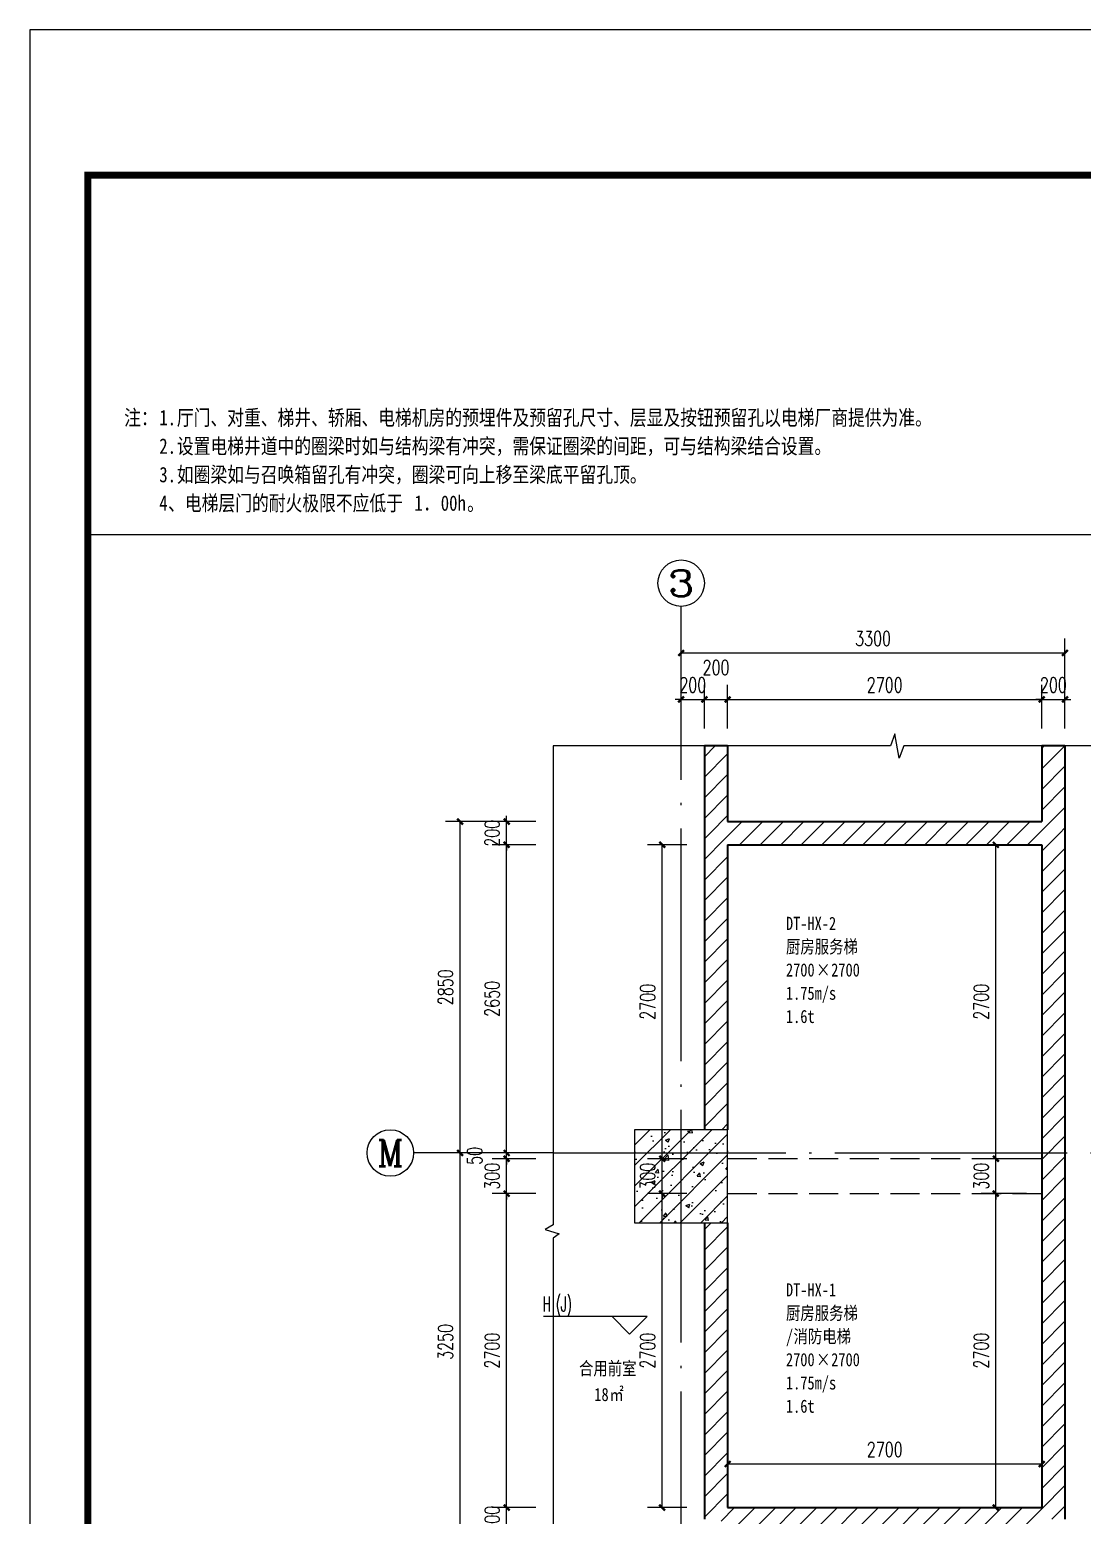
# Model space of a CAD drawing. Header units: millimetres. Extents: x 434053 to 1059003, y -2417481 to 936527.
# Drawn here: x 528801 to 537849, y -1917552 to -1904776 of the extents above; entities that cross this region are included whole.
import ezdxf
from ezdxf.enums import TextEntityAlignment as Align

# ---------------------------------------------------------------- set-up
doc = ezdxf.new("R2010")
doc.units = ezdxf.units.MM
doc.header["$LTSCALE"] = 1000
doc.header["$MEASUREMENT"] = 0
doc.linetypes.add('DASH', pattern=[0.35, 0.25, -0.1])
doc.linetypes.add('DOTE', pattern=[2.42, 2, -0.2, 0.02, -0.2])
doc.layers.get('Defpoints').update_dxf_attribs({"color": 6})
for name, color, linetype in [('A-ANNO-DIMS', 3, 'Continuous'), ('A-ANNO-TTLB', 7, 'Continuous'), ('A-AXIS', 16, 'DOTE'), ('A-WALL-PATT', 8, 'Continuous'), ('AXIS', 3, 'Continuous'), ('AXIS_TEXT', 7, 'Continuous'), ('COLUMN', 5, 'Continuous'), ('DIM_ELEV', 3, 'Continuous'), ('DIM_SYMB', 3, 'Continuous'), ('PUB_DIM', 83, 'Continuous'), ('PUB_HATCH', 8, 'Continuous'), ('PUB_TEXT', 7, 'Continuous')]:
    doc.layers.add(name, color=color, linetype=linetype)
doc.layers.add('A-ANNO-TEXT', color=7, linetype='Continuous', lineweight=25)
doc.layers.add('A-WALL', color=5, linetype='Continuous', lineweight=35)
doc.styles.add('_TCH_AXIS', font='COMPLEX', dxfattribs={"bigfont": 'GBCBIG'})
doc.styles.add('_TCH_DIM', font='SIMPLEX.shx', dxfattribs={"width": 0.8, "height": 3, "bigfont": 'GBCBIG.shx'})
doc.styles.add('_TCH_DIM_T3', font='SIMPLEX', dxfattribs={"width": 0.705882, "bigfont": 'GBCBIG'})
doc.styles.add('COMPLEX', font='COMPLEX')
doc.styles.add('TITXV', font='', dxfattribs={"width": 0.8})
doc.styles.add('宋体', font='', dxfattribs={"width": 0.8})
doc.styles.get('TITXV').set_extended_font_data('SimSun')
doc.styles.get('宋体').set_extended_font_data('SimSun')
doc.dimstyles.new('_TCH_ARCH&&50', dxfattribs={"dimtxt": 127.5, "dimasz": 50, "dimexe": 125, "dimexo": 150, "dimgap": 61.25, "dimtad": 1, "dimdec": 0, "dimzin": 0, "dimdsep": 46, "dimtxsty": '_TCH_DIM_T3', "dimblk": 'ARCHTICK', "dimcen": 0.09, "dimclrt": 7, "dimazin": 2, "dimtfac": 1, "dimtdec": 0, "dimtix": 1, "dimtmove": 2, "dimatfit": 3, "dimfxl": 1, "dimtolj": 1, "dimtzin": 0, "dimarcsym": 0})
pattern_1 = [(45, (-1713816.56, -1462893.01), (-88.388383, 88.388383), [])]

# ---------------------------------------------------------------- blocks, each defined once
blk = doc.blocks.new('asdfgafgA$C15443CC7')
at = {"layer": 'A-ANNO-TTLB'}
blk.add_lwpolyline([(52200, 0), (209850, 0), (209850, 89100), (52200, 89100)], close=True, dxfattribs=at)
at = {"layer": 'A-ANNO-TTLB', "const_width": 180}
blk.add_lwpolyline([(55950, 1500), (208350, 1500), (208350, 87600), (55950, 87600)], close=True, dxfattribs=at)
blk = doc.blocks.new('asdfadfsdhg')
at = {"xscale": 0.3333333333333333, "yscale": 0.3333333333333333, "zscale": 0.3333333333333333, "rotation": 270}
blk.add_blockref('asdfgafgA$C15443CC7', (0, 69950), dxfattribs=at)
blk = doc.blocks.new('_AXISO')
blk.add_circle((0, 0), 0.5)
at = {"layer": 'AXIS_TEXT', "style": 'COMPLEX', "width": 1.041667}
blk.add_attdef('A', text='', height=0.56, dxfattribs=at).set_placement((-0.25, -0.28), (0.25, -0.28), align=Align.FIT)
blk = doc.blocks.new('_ArchTick')
at = {"color": 0, "linetype": 'ByBlock', "const_width": 0.4}
blk.add_lwpolyline([(-0.5, -0.5), (0.5, 0.5)], dxfattribs=at)
blk = doc.blocks.new('*D2385')
at = {"layer": 'Defpoints', "color": 0, "transparency": 16777216}
for p in [(-2200, 11100), (-5500, 10300), (-2200, 10300)]:
    blk.add_point(p, dxfattribs=at)
at = {"layer": 'PUB_DIM', "color": 0, "lineweight": -2, "transparency": 16777216}
for p, q in [((-5500, 10450), (-5500, 11225)), ((-2200, 10450), (-2200, 11225)), ((-5500, 11100), (-2200, 11100))]:
    blk.add_line(p, q, dxfattribs=at)
at = {"layer": 'PUB_DIM', "color": 0, "lineweight": -2, "transparency": 16777216, "xscale": 50, "yscale": 50, "zscale": 50, "rotation": 180}
blk.add_blockref('_ArchTick', (-5500, 11100), dxfattribs=at)
at = {"layer": 'PUB_DIM', "color": 0, "lineweight": -2, "transparency": 16777216, "xscale": 50, "yscale": 50, "zscale": 50}
blk.add_blockref('_ArchTick', (-2200, 11100), dxfattribs=at)
at = {"layer": 'PUB_DIM', "color": 7, "transparency": 16777216, "insert": (-3850, 11225), "char_height": 127.5, "attachment_point": 5, "style": '_TCH_DIM_T3'}
blk.add_mtext('\\A1;3300', dxfattribs=at)
blk = doc.blocks.new('*D2387')
at = {"layer": 'Defpoints', "color": 0, "transparency": 16777216}
for p in [(-7400, 9650), (-6600, 9650), (-6600, 6800)]:
    blk.add_point(p, dxfattribs=at)
at = {"layer": 'PUB_DIM', "color": 0, "lineweight": -2, "transparency": 16777216}
for p, q in [((-6750, 9650), (-7525, 9650)), ((-7400, 6800), (-7400, 9650)), ((-6750, 6800), (-7525, 6800))]:
    blk.add_line(p, q, dxfattribs=at)
at = {"layer": 'PUB_DIM', "color": 0, "lineweight": -2, "transparency": 16777216, "xscale": 50, "yscale": 50, "zscale": 50}
for p, rotation in [((-7400, 9650), 90), ((-7400, 6800), 270)]:
    blk.add_blockref('_ArchTick', p, dxfattribs=dict(at, rotation=rotation))
at = {"layer": 'PUB_DIM', "color": 7, "transparency": 16777216, "insert": (-7525, 8225), "char_height": 127.5, "attachment_point": 5, "rotation": 90, "style": '_TCH_DIM_T3'}
blk.add_mtext('\\A1;2850', dxfattribs=at)
blk = doc.blocks.new('*D2388')
at = {"layer": 'Defpoints', "color": 0, "transparency": 16777216}
for p in [(-7400, 6800), (-6600, 6800), (-6600, 3550)]:
    blk.add_point(p, dxfattribs=at)
at = {"layer": 'PUB_DIM', "color": 0, "lineweight": -2, "transparency": 16777216}
for p, q in [((-6750, 6800), (-7525, 6800)), ((-7400, 3550), (-7400, 6800)), ((-6750, 3550), (-7525, 3550))]:
    blk.add_line(p, q, dxfattribs=at)
at = {"layer": 'PUB_DIM', "color": 0, "lineweight": -2, "transparency": 16777216, "xscale": 50, "yscale": 50, "zscale": 50}
for p, rotation in [((-7400, 6800), 90), ((-7400, 3550), 270)]:
    blk.add_blockref('_ArchTick', p, dxfattribs=dict(at, rotation=rotation))
at = {"layer": 'PUB_DIM', "color": 7, "transparency": 16777216, "insert": (-7525, 5175), "char_height": 127.5, "attachment_point": 5, "rotation": 90, "style": '_TCH_DIM_T3'}
blk.add_mtext('\\A1;3250', dxfattribs=at)
blk = doc.blocks.new('*D2391')
at = {"layer": 'Defpoints', "color": 0, "transparency": 16777216}
for p in [(-7000, 9650), (-6600, 9650), (-6600, 9450)]:
    blk.add_point(p, dxfattribs=at)
at = {"layer": 'PUB_DIM', "color": 0, "lineweight": -2, "transparency": 16777216}
for p, q in [((-6750, 9650), (-7125, 9650)), ((-7000, 9650), (-7000, 9700)), ((-7000, 9450), (-7000, 9650)), ((-6750, 9450), (-7125, 9450)), ((-7000, 9450), (-7000, 9400))]:
    blk.add_line(p, q, dxfattribs=at)
at = {"layer": 'PUB_DIM', "color": 0, "lineweight": -2, "transparency": 16777216, "xscale": 50, "yscale": 50, "zscale": 50}
for p, rotation in [((-7000, 9650), 270), ((-7000, 9450), 90)]:
    blk.add_blockref('_ArchTick', p, dxfattribs=dict(at, rotation=rotation))
at = {"layer": 'PUB_DIM', "color": 7, "transparency": 16777216, "insert": (-7125, 9550), "char_height": 127.5, "attachment_point": 5, "rotation": 90, "style": '_TCH_DIM_T3'}
blk.add_mtext('\\A1;200', dxfattribs=at)
blk = doc.blocks.new('*D2392')
at = {"layer": 'Defpoints', "color": 0, "transparency": 16777216}
for p in [(-7000, 9450), (-6600, 9450), (-6600, 6800)]:
    blk.add_point(p, dxfattribs=at)
at = {"layer": 'PUB_DIM', "color": 0, "lineweight": -2, "transparency": 16777216}
for p, q in [((-6750, 9450), (-7125, 9450)), ((-7000, 6800), (-7000, 9450)), ((-6750, 6800), (-7125, 6800))]:
    blk.add_line(p, q, dxfattribs=at)
at = {"layer": 'PUB_DIM', "color": 0, "lineweight": -2, "transparency": 16777216, "xscale": 50, "yscale": 50, "zscale": 50}
for p, rotation in [((-7000, 9450), 90), ((-7000, 6800), 270)]:
    blk.add_blockref('_ArchTick', p, dxfattribs=dict(at, rotation=rotation))
at = {"layer": 'PUB_DIM', "color": 7, "transparency": 16777216, "insert": (-7125, 8125), "char_height": 127.5, "attachment_point": 5, "rotation": 90, "style": '_TCH_DIM_T3'}
blk.add_mtext('\\A1;2650', dxfattribs=at)
blk = doc.blocks.new('*D2393')
at = {"layer": 'Defpoints', "color": 0, "transparency": 16777216}
for p in [(-7000, 6800), (-6600, 6800), (-6600, 6750)]:
    blk.add_point(p, dxfattribs=at)
at = {"layer": 'PUB_DIM', "color": 0, "lineweight": -2, "transparency": 16777216}
for p, q in [((-6750, 6800), (-7125, 6800)), ((-7000, 6800), (-7000, 6850)), ((-7000, 6750), (-7000, 6800)), ((-6750, 6750), (-7125, 6750)), ((-7000, 6750), (-7000, 6700))]:
    blk.add_line(p, q, dxfattribs=at)
at = {"layer": 'PUB_DIM', "color": 0, "lineweight": -2, "transparency": 16777216, "xscale": 50, "yscale": 50, "zscale": 50}
for p, rotation in [((-7000, 6800), 270), ((-7000, 6750), 90)]:
    blk.add_blockref('_ArchTick', p, dxfattribs=dict(at, rotation=rotation))
at = {"layer": 'PUB_DIM', "color": 7, "transparency": 16777216, "insert": (-7275, 6775), "char_height": 127.5, "attachment_point": 5, "rotation": 90, "style": '_TCH_DIM_T3'}
blk.add_mtext('\\A1;50', dxfattribs=at)
blk = doc.blocks.new('*D2394')
at = {"layer": 'Defpoints', "color": 0, "transparency": 16777216}
for p in [(-7000, 6750), (-6600, 6750), (-6600, 6450)]:
    blk.add_point(p, dxfattribs=at)
at = {"layer": 'PUB_DIM', "color": 0, "lineweight": -2, "transparency": 16777216}
for p, q in [((-7000, 6750), (-7000, 6800)), ((-6750, 6750), (-7125, 6750)), ((-7000, 6450), (-7000, 6750)), ((-6750, 6450), (-7125, 6450)), ((-7000, 6450), (-7000, 6400))]:
    blk.add_line(p, q, dxfattribs=at)
at = {"layer": 'PUB_DIM', "color": 0, "lineweight": -2, "transparency": 16777216, "xscale": 50, "yscale": 50, "zscale": 50}
for p, rotation in [((-7000, 6750), 270), ((-7000, 6450), 90)]:
    blk.add_blockref('_ArchTick', p, dxfattribs=dict(at, rotation=rotation))
at = {"layer": 'PUB_DIM', "color": 7, "transparency": 16777216, "insert": (-7125, 6600), "char_height": 127.5, "attachment_point": 5, "rotation": 90, "style": '_TCH_DIM_T3'}
blk.add_mtext('\\A1;300', dxfattribs=at)
blk = doc.blocks.new('*D2395')
at = {"layer": 'Defpoints', "color": 0, "transparency": 16777216}
for p in [(-7000, 6450), (-6600, 6450), (-6600, 3750)]:
    blk.add_point(p, dxfattribs=at)
at = {"layer": 'PUB_DIM', "color": 0, "lineweight": -2, "transparency": 16777216}
for p, q in [((-6750, 6450), (-7125, 6450)), ((-7000, 3750), (-7000, 6450)), ((-6750, 3750), (-7125, 3750))]:
    blk.add_line(p, q, dxfattribs=at)
at = {"layer": 'PUB_DIM', "color": 0, "lineweight": -2, "transparency": 16777216, "xscale": 50, "yscale": 50, "zscale": 50}
for p, rotation in [((-7000, 6450), 90), ((-7000, 3750), 270)]:
    blk.add_blockref('_ArchTick', p, dxfattribs=dict(at, rotation=rotation))
at = {"layer": 'PUB_DIM', "color": 7, "transparency": 16777216, "insert": (-7125, 5100), "char_height": 127.5, "attachment_point": 5, "rotation": 90, "style": '_TCH_DIM_T3'}
blk.add_mtext('\\A1;2700', dxfattribs=at)
blk = doc.blocks.new('*D2396')
at = {"layer": 'Defpoints', "color": 0, "transparency": 16777216}
for p in [(-7000, 3750), (-6600, 3750), (-6600, 3550)]:
    blk.add_point(p, dxfattribs=at)
at = {"layer": 'PUB_DIM', "color": 0, "lineweight": -2, "transparency": 16777216}
for p, q in [((-6750, 3750), (-7125, 3750)), ((-7000, 3750), (-7000, 3800)), ((-7000, 3550), (-7000, 3750)), ((-6750, 3550), (-7125, 3550)), ((-7000, 3550), (-7000, 3500))]:
    blk.add_line(p, q, dxfattribs=at)
at = {"layer": 'PUB_DIM', "color": 0, "lineweight": -2, "transparency": 16777216, "xscale": 50, "yscale": 50, "zscale": 50}
for p, rotation in [((-7000, 3750), 270), ((-7000, 3550), 90)]:
    blk.add_blockref('_ArchTick', p, dxfattribs=dict(at, rotation=rotation))
at = {"layer": 'PUB_DIM', "color": 7, "transparency": 16777216, "insert": (-7125, 3650), "char_height": 127.5, "attachment_point": 5, "rotation": 90, "style": '_TCH_DIM_T3'}
blk.add_mtext('\\A1;200', dxfattribs=at)
blk = doc.blocks.new('*D2407')
at = {"layer": 'Defpoints', "color": 0, "transparency": 16777216}
for p in [(-5300, 10700), (-5500, 10300), (-5300, 10300)]:
    blk.add_point(p, dxfattribs=at)
at = {"layer": 'PUB_DIM', "color": 0, "lineweight": -2, "transparency": 16777216}
for p, q in [((-5500, 10450), (-5500, 10825)), ((-5300, 10450), (-5300, 10825)), ((-5500, 10700), (-5550, 10700)), ((-5500, 10700), (-5300, 10700)), ((-5300, 10700), (-5250, 10700))]:
    blk.add_line(p, q, dxfattribs=at)
at = {"layer": 'PUB_DIM', "color": 0, "lineweight": -2, "transparency": 16777216, "xscale": 50, "yscale": 50, "zscale": 50}
blk.add_blockref('_ArchTick', (-5500, 10700), dxfattribs=at)
at = {"layer": 'PUB_DIM', "color": 0, "lineweight": -2, "transparency": 16777216, "xscale": 50, "yscale": 50, "zscale": 50, "rotation": 180}
blk.add_blockref('_ArchTick', (-5300, 10700), dxfattribs=at)
at = {"layer": 'PUB_DIM', "color": 7, "transparency": 16777216, "insert": (-5400, 10825), "char_height": 127.5, "attachment_point": 5, "style": '_TCH_DIM_T3'}
blk.add_mtext('\\A1;200', dxfattribs=at)
blk = doc.blocks.new('*D2408')
at = {"layer": 'Defpoints', "color": 0, "transparency": 16777216}
for p in [(-5100, 10700), (-5300, 10300), (-5100, 10300)]:
    blk.add_point(p, dxfattribs=at)
at = {"layer": 'PUB_DIM', "color": 0, "lineweight": -2, "transparency": 16777216}
for p, q in [((-5300, 10450), (-5300, 10825)), ((-5100, 10450), (-5100, 10825)), ((-5300, 10700), (-5100, 10700))]:
    blk.add_line(p, q, dxfattribs=at)
at = {"layer": 'PUB_DIM', "color": 0, "lineweight": -2, "transparency": 16777216, "xscale": 50, "yscale": 50, "zscale": 50, "rotation": 180}
blk.add_blockref('_ArchTick', (-5300, 10700), dxfattribs=at)
at = {"layer": 'PUB_DIM', "color": 0, "lineweight": -2, "transparency": 16777216, "xscale": 50, "yscale": 50, "zscale": 50}
blk.add_blockref('_ArchTick', (-5100, 10700), dxfattribs=at)
at = {"layer": 'PUB_DIM', "color": 7, "transparency": 16777216, "insert": (-5200, 10975), "char_height": 127.5, "attachment_point": 5, "style": '_TCH_DIM_T3'}
blk.add_mtext('\\A1;200', dxfattribs=at)
blk = doc.blocks.new('*D2409')
at = {"layer": 'Defpoints', "color": 0, "transparency": 16777216}
for p in [(-2400, 10700), (-5100, 10300), (-2400, 10300)]:
    blk.add_point(p, dxfattribs=at)
at = {"layer": 'PUB_DIM', "color": 0, "lineweight": -2, "transparency": 16777216}
for p, q in [((-5100, 10450), (-5100, 10825)), ((-2400, 10450), (-2400, 10825)), ((-5100, 10700), (-2400, 10700))]:
    blk.add_line(p, q, dxfattribs=at)
at = {"layer": 'PUB_DIM', "color": 0, "lineweight": -2, "transparency": 16777216, "xscale": 50, "yscale": 50, "zscale": 50, "rotation": 180}
blk.add_blockref('_ArchTick', (-5100, 10700), dxfattribs=at)
at = {"layer": 'PUB_DIM', "color": 0, "lineweight": -2, "transparency": 16777216, "xscale": 50, "yscale": 50, "zscale": 50}
blk.add_blockref('_ArchTick', (-2400, 10700), dxfattribs=at)
at = {"layer": 'PUB_DIM', "color": 7, "transparency": 16777216, "insert": (-3750, 10825), "char_height": 127.5, "attachment_point": 5, "style": '_TCH_DIM_T3'}
blk.add_mtext('\\A1;2700', dxfattribs=at)
blk = doc.blocks.new('*D2410')
at = {"layer": 'Defpoints', "color": 0, "transparency": 16777216}
for p in [(-2200, 10700), (-2400, 10300), (-2200, 10300)]:
    blk.add_point(p, dxfattribs=at)
at = {"layer": 'PUB_DIM', "color": 0, "lineweight": -2, "transparency": 16777216}
for p, q in [((-2400, 10450), (-2400, 10825)), ((-2200, 10450), (-2200, 10825)), ((-2400, 10700), (-2450, 10700)), ((-2400, 10700), (-2200, 10700)), ((-2200, 10700), (-2150, 10700))]:
    blk.add_line(p, q, dxfattribs=at)
at = {"layer": 'PUB_DIM', "color": 0, "lineweight": -2, "transparency": 16777216, "xscale": 50, "yscale": 50, "zscale": 50}
blk.add_blockref('_ArchTick', (-2400, 10700), dxfattribs=at)
at = {"layer": 'PUB_DIM', "color": 0, "lineweight": -2, "transparency": 16777216, "xscale": 50, "yscale": 50, "zscale": 50, "rotation": 180}
blk.add_blockref('_ArchTick', (-2200, 10700), dxfattribs=at)
at = {"layer": 'PUB_DIM', "color": 7, "transparency": 16777216, "insert": (-2300, 10825), "char_height": 127.5, "attachment_point": 5, "style": '_TCH_DIM_T3'}
blk.add_mtext('\\A1;200', dxfattribs=at)
blk = doc.blocks.new('adfgfsfgj')
blk.add_lwpolyline([(0, 14820), (14325, 14820), (14325, 0), (0, 0)], close=True)
blk = doc.blocks.new('*D2251')
at = {"layer": 'A-ANNO-DIMS', "color": 0, "lineweight": -2, "transparency": 16777216}
for p, q in [((534451, -1911786), (534113, -1911786)), ((534238, -1914486), (534238, -1911786)), ((534451, -1914486), (534113, -1914486))]:
    blk.add_line(p, q, dxfattribs=at)
at = {"layer": 'Defpoints', "color": 0, "transparency": 16777216}
for p in [(534238, -1911786), (534601, -1911786), (534601, -1914486)]:
    blk.add_point(p, dxfattribs=at)
at = {"layer": 'A-ANNO-DIMS', "color": 0, "lineweight": -2, "transparency": 16777216, "xscale": 50, "yscale": 50, "zscale": 50}
for p, rotation in [((534238, -1911786), 90), ((534238, -1914486), 270)]:
    blk.add_blockref('_ArchTick', p, dxfattribs=dict(at, rotation=rotation))
at = {"layer": 'A-ANNO-DIMS', "color": 7, "transparency": 16777216, "insert": (534113, -1913136), "char_height": 127.5, "attachment_point": 5, "rotation": 90, "style": '_TCH_DIM_T3'}
blk.add_mtext('\\A1;2700', dxfattribs=at)
blk = doc.blocks.new('*D2252')
at = {"layer": 'A-ANNO-DIMS', "color": 0, "lineweight": -2, "transparency": 16777216}
for p, q in [((534451, -1914486), (534113, -1914486)), ((534238, -1914486), (534238, -1914436)), ((534238, -1914786), (534238, -1914486)), ((534451, -1914786), (534113, -1914786)), ((534238, -1914786), (534238, -1914836))]:
    blk.add_line(p, q, dxfattribs=at)
at = {"layer": 'Defpoints', "color": 0, "transparency": 16777216}
for p in [(534238, -1914486), (534601, -1914486), (534601, -1914786)]:
    blk.add_point(p, dxfattribs=at)
at = {"layer": 'A-ANNO-DIMS', "color": 0, "lineweight": -2, "transparency": 16777216, "xscale": 50, "yscale": 50, "zscale": 50}
for p, rotation in [((534238, -1914486), 270), ((534238, -1914786), 90)]:
    blk.add_blockref('_ArchTick', p, dxfattribs=dict(at, rotation=rotation))
at = {"layer": 'A-ANNO-DIMS', "color": 7, "transparency": 16777216, "insert": (534113, -1914636), "char_height": 127.5, "attachment_point": 5, "rotation": 90, "style": '_TCH_DIM_T3'}
blk.add_mtext('\\A1;300', dxfattribs=at)
blk = doc.blocks.new('*D2253')
at = {"layer": 'A-ANNO-DIMS', "color": 0, "lineweight": -2, "transparency": 16777216}
for p, q in [((534451, -1914786), (534113, -1914786)), ((534238, -1917486), (534238, -1914786)), ((534451, -1917486), (534113, -1917486))]:
    blk.add_line(p, q, dxfattribs=at)
at = {"layer": 'Defpoints', "color": 0, "transparency": 16777216}
for p in [(534238, -1914786), (534601, -1914786), (534601, -1917486)]:
    blk.add_point(p, dxfattribs=at)
at = {"layer": 'A-ANNO-DIMS', "color": 0, "lineweight": -2, "transparency": 16777216, "xscale": 50, "yscale": 50, "zscale": 50}
for p, rotation in [((534238, -1914786), 90), ((534238, -1917486), 270)]:
    blk.add_blockref('_ArchTick', p, dxfattribs=dict(at, rotation=rotation))
at = {"layer": 'A-ANNO-DIMS', "color": 7, "transparency": 16777216, "insert": (534113, -1916136), "char_height": 127.5, "attachment_point": 5, "rotation": 90, "style": '_TCH_DIM_T3'}
blk.add_mtext('\\A1;2700', dxfattribs=at)
blk = doc.blocks.new('*D2254')
at = {"layer": 'Defpoints', "color": 0, "transparency": 16777216}
for p in [(537501, -1917111), (534801, -1917336), (537501, -1917336)]:
    blk.add_point(p, dxfattribs=at)
at = {"layer": 'PUB_DIM', "color": 0, "lineweight": -2, "transparency": 16777216}
for p, q in [((534801, -1917186), (534801, -1916986)), ((537501, -1917186), (537501, -1916986)), ((534801, -1917111), (537501, -1917111))]:
    blk.add_line(p, q, dxfattribs=at)
at = {"layer": 'PUB_DIM', "color": 0, "lineweight": -2, "transparency": 16777216, "xscale": 50, "yscale": 50, "zscale": 50, "rotation": 180}
blk.add_blockref('_ArchTick', (534801, -1917111), dxfattribs=at)
at = {"layer": 'PUB_DIM', "color": 0, "lineweight": -2, "transparency": 16777216, "xscale": 50, "yscale": 50, "zscale": 50}
blk.add_blockref('_ArchTick', (537501, -1917111), dxfattribs=at)
at = {"layer": 'PUB_DIM', "color": 7, "transparency": 16777216, "insert": (536151, -1916986), "char_height": 127.5, "attachment_point": 5, "style": '_TCH_DIM_T3'}
blk.add_mtext('\\A1;2700', dxfattribs=at)
blk = doc.blocks.new('*D2255')
at = {"layer": 'Defpoints', "color": 0, "transparency": 16777216}
for p in [(537106, -1911786), (537520, -1911786), (537520, -1914486)]:
    blk.add_point(p, dxfattribs=at)
at = {"layer": 'PUB_DIM', "color": 0, "lineweight": -2, "transparency": 16777216}
for p, q in [((537370, -1911786), (536981, -1911786)), ((537106, -1914486), (537106, -1911786)), ((537370, -1914486), (536981, -1914486))]:
    blk.add_line(p, q, dxfattribs=at)
at = {"layer": 'PUB_DIM', "color": 0, "lineweight": -2, "transparency": 16777216, "xscale": 50, "yscale": 50, "zscale": 50}
for p, rotation in [((537106, -1911786), 90), ((537106, -1914486), 270)]:
    blk.add_blockref('_ArchTick', p, dxfattribs=dict(at, rotation=rotation))
at = {"layer": 'PUB_DIM', "color": 7, "transparency": 16777216, "insert": (536981, -1913136), "char_height": 127.5, "attachment_point": 5, "rotation": 90, "style": '_TCH_DIM_T3'}
blk.add_mtext('\\A1;2700', dxfattribs=at)
blk = doc.blocks.new('*D2256')
at = {"layer": 'Defpoints', "color": 0, "transparency": 16777216}
for p in [(537106, -1914486), (537520, -1914486), (537520, -1914786)]:
    blk.add_point(p, dxfattribs=at)
at = {"layer": 'PUB_DIM', "color": 0, "lineweight": -2, "transparency": 16777216}
for p, q in [((537370, -1914486), (536981, -1914486)), ((537106, -1914486), (537106, -1914436)), ((537106, -1914786), (537106, -1914486)), ((537370, -1914786), (536981, -1914786)), ((537106, -1914786), (537106, -1914836))]:
    blk.add_line(p, q, dxfattribs=at)
at = {"layer": 'PUB_DIM', "color": 0, "lineweight": -2, "transparency": 16777216, "xscale": 50, "yscale": 50, "zscale": 50}
for p, rotation in [((537106, -1914486), 270), ((537106, -1914786), 90)]:
    blk.add_blockref('_ArchTick', p, dxfattribs=dict(at, rotation=rotation))
at = {"layer": 'PUB_DIM', "color": 7, "transparency": 16777216, "insert": (536981, -1914636), "char_height": 127.5, "attachment_point": 5, "rotation": 90, "style": '_TCH_DIM_T3'}
blk.add_mtext('\\A1;300', dxfattribs=at)
blk = doc.blocks.new('*D2257')
at = {"layer": 'Defpoints', "color": 0, "transparency": 16777216}
for p in [(537106, -1914786), (537520, -1914786), (537520, -1917486)]:
    blk.add_point(p, dxfattribs=at)
at = {"layer": 'PUB_DIM', "color": 0, "lineweight": -2, "transparency": 16777216}
for p, q in [((537370, -1914786), (536981, -1914786)), ((537106, -1917486), (537106, -1914786)), ((537370, -1917486), (536981, -1917486))]:
    blk.add_line(p, q, dxfattribs=at)
at = {"layer": 'PUB_DIM', "color": 0, "lineweight": -2, "transparency": 16777216, "xscale": 50, "yscale": 50, "zscale": 50}
for p, rotation in [((537106, -1914786), 90), ((537106, -1917486), 270)]:
    blk.add_blockref('_ArchTick', p, dxfattribs=dict(at, rotation=rotation))
at = {"layer": 'PUB_DIM', "color": 7, "transparency": 16777216, "insert": (536981, -1916136), "char_height": 127.5, "attachment_point": 5, "rotation": 90, "style": '_TCH_DIM_T3'}
blk.add_mtext('\\A1;2700', dxfattribs=at)
blk = doc.blocks.new('ASDFSDFSDGDFG')
at = {"layer": 'A-AXIS'}
for p, q in [((-5500, 2750), (-5500, 10300)), ((-6600, 6800), (0, 6800))]:
    blk.add_line(p, q, dxfattribs=at)
at = {"layer": 'AXIS'}
for p, q in [((-5500, 10300), (-5500, 11500)), ((-6600, 6800), (-7800, 6800))]:
    blk.add_line(p, q, dxfattribs=at)
at = {"layer": 'DIM_SYMB'}
blk.add_lwpolyline([(0, 10300), (-3586.6, 10300), (-3624.8, 10195), (-3661.8, 10405), (-3699.1, 10300), (-6600, 10300), (-6600, 6180.9), (-6669.2, 6142.7), (-6549.3, 6105.7), (-6600, 6068.4), (-6600, 2750), (-3699.1, 2750), (-3661.8, 2843.7), (-3629.3, 2669), (-3586.6, 2750), (0, 2750), (0, 6068.4), (95, 6105.7), (-78.2, 6142.7), (0, 6180.9), (0, 10300)], dxfattribs=at)
at = {"layer": 'AXIS'}
ref = blk.add_blockref('_AXISO', (-5500, 11700), dxfattribs=dict(at, xscale=400, yscale=400, zscale=400))
ref.add_attrib('A', '3', dxfattribs={"layer": 'AXIS_TEXT', "height": 226.3, "style": '_TCH_AXIS', "width": 1.5}).set_placement((-5613.1, 11586.9), (-5386.9, 11586.9), align=Align.FIT)
ref = blk.add_blockref('_AXISO', (-8000, 6800), dxfattribs=dict(at, xscale=400, yscale=400, zscale=400))
ref.add_attrib('A', 'M', dxfattribs={"layer": 'AXIS_TEXT', "height": 226.3, "style": '_TCH_AXIS'}).set_placement((-8113.1, 6686.9), (-7886.9, 6686.9), align=Align.FIT)
at = {"layer": 'PUB_DIM'}
for p1, p2, distance, picture, middle in [((-5500, 10300), (-2200, 10300), 800, '*D2385', (-3850, 11225)), ((-5500, 10300), (-5300, 10300), 400, '*D2407', (-5400, 10825)), ((-5100, 10300), (-2400, 10300), 400, '*D2409', (-3750, 10825)), ((-2400, 10300), (-2200, 10300), 400, '*D2410', (-2300, 10825)), ((-6600, 6800), (-6600, 9650), 800, '*D2387', (-7525, 8225)), ((-6600, 9450), (-6600, 9650), 400, '*D2391', (-7125, 9550)), ((-6600, 6800), (-6600, 9450), 400, '*D2392', (-7125, 8125)), ((-6600, 3550), (-6600, 6800), 800, '*D2388', (-7525, 5175)), ((-6600, 6450), (-6600, 6750), 400, '*D2394', (-7125, 6600)), ((-6600, 3750), (-6600, 6450), 400, '*D2395', (-7125, 5100)), ((-6600, 3550), (-6600, 3750), 400, '*D2396', (-7125, 3650))]:
    dim = blk.add_aligned_dim(p1=p1, p2=p2, distance=distance, dimstyle='_TCH_ARCH&&50', dxfattribs=at)
    dim.commit()
    dim.dimension.update_dxf_attribs({"geometry": picture, "text_midpoint": middle})
for base, p1, p2, angle, picture, middle in [((-5100, 10700), (-5300, 10300), (-5100, 10300), 0, '*D2408', (-5200, 10975)), ((-7000, 6800), (-6600, 6750), (-6600, 6800), 90, '*D2393', (-7275, 6775))]:
    dim = blk.add_linear_dim(base=base, p1=p1, p2=p2, angle=angle, dimstyle='_TCH_ARCH&&50', dxfattribs=at)
    dim.commit()
    dim.dimension.update_dxf_attribs({"geometry": picture, "text_midpoint": middle, "dimtype": 161})

msp = doc.modelspace()

# ---------------------------------------------------------------- hatches: boundary and pattern name
at = {"layer": 'A-WALL-PATT'}
h = msp.add_hatch(dxfattribs=at)
h.set_pattern_fill('普通砖', color=256, scale=50, style=0)
h.set_pattern_definition(pattern_1)
h.paths.add_polyline_path([(534600.9, -1910936.3), (534600.9, -1911686.3), (534734.3, -1911686.3), (534800.9, -1911586.3), (534800.9, -1910936.3)])
h = msp.add_hatch(dxfattribs=at)
h.set_pattern_fill('普通砖', color=256, scale=50, style=0)
h.set_pattern_definition(pattern_1)
h.paths.add_polyline_path([(537500.9, -1910936.3), (537500.9, -1911586.3), (537567.6, -1911686.3), (537700.9, -1911686.3), (537700.9, -1910936.3)])
h = msp.add_hatch(dxfattribs=at)
h.set_pattern_fill('普通砖', color=256, scale=50, style=0)
h.set_pattern_definition(pattern_1)
h.paths.add_polyline_path([(534734.3, -1911686.3), (534800.9, -1911786.3), (537500.9, -1911786.3), (537567.6, -1911686.3), (537500.9, -1911586.3), (534800.9, -1911586.3)])
h = msp.add_hatch(dxfattribs=at)
h.set_pattern_fill('普通砖', color=256, scale=50, style=0)
h.set_pattern_definition(pattern_1)
h.paths.add_polyline_path([(534600.9, -1914236.3), (534800.9, -1914236.3), (534800.9, -1911786.3), (534734.3, -1911686.3), (534600.9, -1911686.3)])
h = msp.add_hatch(dxfattribs=at)
h.set_pattern_fill('普通砖', color=256, scale=50, style=0)
h.set_pattern_definition(pattern_1)
h.paths.add_polyline_path([(537567.6, -1911686.3), (537500.9, -1911786.3), (537500.9, -1917486.3), (537567.6, -1917586.3), (537700.9, -1917586.3), (537700.9, -1911686.3)])
h = msp.add_hatch(dxfattribs=at)
h.set_pattern_fill('普通砖', color=256, scale=50, style=0)
h.set_pattern_definition(pattern_1)
h.paths.add_polyline_path([(534800.9, -1915036.3), (534600.9, -1915036.3), (534600.9, -1917586.3), (534734.3, -1917586.3), (534800.9, -1917486.3)])
h = msp.add_hatch(dxfattribs=at)
h.set_pattern_fill('普通砖', color=256, scale=50, style=0)
h.set_pattern_definition(pattern_1)
h.paths.add_polyline_path([(534734.3, -1917586.3), (534800.9, -1917686.3), (537500.9, -1917686.3), (537567.6, -1917586.3), (537500.9, -1917486.3), (534800.9, -1917486.3)])
at = {"layer": 'PUB_HATCH'}
h = msp.add_hatch(dxfattribs=at)
h.set_pattern_fill('钢筋混凝土', color=256, scale=50, style=0)
h.set_pattern_definition([(45, (-1713816.56, -1462982.77), (-88.3883476, 88.3883476), []), (50, (-1713816.56, -1462982.77), (358.63009, -31.376067), [37.5, -412.5]), (355, (-1713816.56, -1462982.77), (-69.375667, 376.096067), [30, -330]), (100.4514, (-1713786.68, -1462985.4), (289.25469, 344.71977), [31.870095, -350.571056]), (46.1842, (-1713816.56, -1462882.77), (533.620524, -82.75951), [56.25, -618.75]), (96.6356, (-1713772.1, -1462889.67), (467.33135, 487.05894), [47.80514, -525.8565]), (351.1842, (-1713816.56, -1462882.77), (467.33097, 487.0593), [45, -495]), (21, (-1713766.56, -1462907.77), (298.453526, -201.309445), [37.5, -412.5]), (326, (-1713766.56, -1462907.77), (121.657666, 362.57502), [30, -330]), (71.4514, (-1713741.7, -1462924.55), (420.111314, 161.26525), [31.870095, -350.571056]), (37.5, (-1713816.56, -1462982.77), (6.079928, 166.446927), [0, -326, 0, -335, 0, -331.25]), (7.5, (-1713816.56, -1462982.77), (131.534769, 197.205856), [0, -191, 0, -318.5, 0, -126.25]), (327.5, (-1713928.06, -1462982.77), (266.911218, -11.277436), [0, -125, 0, -390, 0, -517.5]), (317.5, (-1713978.06, -1462982.77), (291.593085, 50.05249), [0, -162.5, 0, -259, 0, -367.5])])
h.paths.add_polyline_path([(534000.9, -1915036.3), (534800.9, -1915036.3), (534800.9, -1914236.3), (534000.9, -1914236.3)])

# ---------------------------------------------------------------- linework, layer by layer
at = {"linetype": 'DASH'}
for points in [[(534800.9, -1911786.3), (537500.9, -1911786.3), (537500.9, -1914486.3), (534800.9, -1914486.3)], [(534800.9, -1914786.3), (537500.9, -1914786.3), (537500.9, -1917486.3), (534800.9, -1917486.3)]]:
    msp.add_lwpolyline(points, close=True, dxfattribs=at)
at = {"layer": 'A-WALL'}
for p, q in [((534600.9, -1910936.3), (534600.9, -1911686.3)), ((534800.9, -1910936.3), (534600.9, -1910936.3)), ((534800.9, -1910936.3), (534800.9, -1911586.3)), ((537500.9, -1910936.3), (537500.9, -1911586.3)), ((537700.9, -1910936.3), (537500.9, -1910936.3)), ((537700.9, -1910936.3), (537700.9, -1911686.3)), ((534800.9, -1911586.3), (537500.9, -1911586.3)), ((534600.9, -1911686.3), (534600.9, -1914236.3)), ((534800.9, -1911786.3), (537500.9, -1911786.3)), ((534800.9, -1911786.3), (534800.9, -1914236.3)), ((537500.9, -1911786.3), (537500.9, -1917486.3)), ((537700.9, -1911686.3), (537700.9, -1917586.3)), ((534600.9, -1915036.3), (534600.9, -1917586.3)), ((534800.9, -1915036.3), (534800.9, -1917486.3)), ((534800.9, -1917486.3), (537500.9, -1917486.3))]:
    msp.add_line(p, q, dxfattribs=at)
at = {"layer": 'COLUMN'}
for p, q in [((534800.9, -1914236.3), (534000.9, -1914236.3)), ((534000.9, -1914236.3), (534000.9, -1915036.3)), ((534800.9, -1915036.3), (534800.9, -1914236.3)), ((534000.9, -1915036.3), (534800.9, -1915036.3))]:
    msp.add_line(p, q, dxfattribs=at)
at = {"layer": 'DIM_ELEV'}
for p, q in [((534108.4, -1915843.8), (533218.9, -1915843.8)), ((533958.4, -1915993.8), (533808.4, -1915843.8)), ((533958.4, -1915993.8), (534108.4, -1915843.8))]:
    msp.add_line(p, q, dxfattribs=at)

# ---------------------------------------------------------------- block references
for name, p in [('asdfadfsdhg', (528800.9, -1957326.3)), ('adfgfsfgj', (529300.9, -1923936.3)), ('ASDFSDFSDGDFG', (539900.9, -1921236.3))]:
    msp.add_blockref(name, p)

# ---------------------------------------------------------------- texts
at = {"layer": 'A-ANNO-TEXT', "style": 'TITXV', "width": 0.8}
for s, height, p in [('DT-HX-2', 113.29, (535302, -1912518.8)), ('厨房服务梯', 113.29, (535302, -1912718.8)), ('2700', 113.29, (535302, -1912918.8)), ('×', 113.3, (535561.2, -1912918.8)), ('2700', 113.29, (535690.9, -1912918.8)), ('1.75m/s', 113.29, (535302, -1913118.8)), ('1.6t', 113.29, (535302, -1913318.8)), ('DT-HX-1', 113.29, (535302, -1915670.3)), ('厨房服务梯', 113.29, (535302, -1915870.3)), ('/', 113.3, (535302, -1916070.3)), ('消防电梯', 113.29, (535366.8, -1916070.3)), ('合用前室', 113.29, (533522.8, -1916345.8)), ('2700', 113.29, (535302, -1916270.3)), ('×', 113.3, (535561.2, -1916270.3)), ('2700', 113.29, (535690.9, -1916270.3)), ('1.75m/s', 113.29, (535302, -1916470.3)), ('18', 113.29, (533654.6, -1916570)), ('㎡', 113.3, (533784.2, -1916570)), ('1.6t', 113.29, (535302, -1916670.3))]:
    msp.add_text(s, height=height, dxfattribs=at).set_placement(p)
at = {"layer": 'PUB_TEXT'}
for s, height, style, width, p in [('注：', 132.17, '宋体', 0.8, (529612.4, -1908178.3)), ('1.', 132.17, '宋体', 0.8, (529914.9, -1908178.3)), ('厅门、对重、梯井、轿厢、电梯机房的预埋件及预留孔尺寸、层显及按钮预留孔以电梯厂商提供为准。', 132.173, '宋体', 0.8, (530066.1, -1908178.3)), ('2.', 132.17, '宋体', 0.8, (529914.9, -1908423.3)), ('设置电梯井道中的圈梁时如与结构梁有冲突，需保证圈梁的间距，可与结构梁结合设置。', 132.173, '宋体', 0.8, (530066.1, -1908423.3)), ('3.', 132.17, '宋体', 0.8, (529914.9, -1908668.3)), ('如圈梁如与召唤箱留孔有冲突，圈梁可向上移至梁底平留孔顶。', 132.173, '宋体', 0.8, (530066.1, -1908668.3)), ('4', 132.2, '宋体', 0.8, (529914.9, -1908913.3)), ('、电梯层门的耐火极限不应低于', 132.173, '宋体', 0.8, (529990.5, -1908913.3)), ('1', 132.2, '宋体', 0.8, (532107.6, -1908913.3)), ('00h', 132.17, '宋体', 0.8, (532334.5, -1908913.3)), ('．', 132.2, '宋体', 0.8, (532183.2, -1908913.3)), ('。', 132.2, '宋体', 0.8, (532561.3, -1908913.3)), ('H', 127.5, '_TCH_DIM', 0.564706, (533211.1, -1915798.8)), ('(J)', 127.5, '_TCH_DIM', 0.564706, (533324.1, -1915798.8))]:
    msp.add_text(s, height=height, dxfattribs=dict(at, style=style, width=width)).set_placement(p)

# ---------------------------------------------------------------- dimensions: what is measured, and where the dimension line sits
at = {"layer": 'A-ANNO-DIMS'}
for p1, p2, picture, middle in [((534600.9, -1914486.3), (534600.9, -1911786.3), '*D2251', (534113.4, -1913136.3)), ((534600.9, -1914786.3), (534600.9, -1914486.3), '*D2252', (534113.4, -1914636.3)), ((534600.9, -1917486.3), (534600.9, -1914786.3), '*D2253', (534113.4, -1916136.3))]:
    dim = msp.add_aligned_dim(p1=p1, p2=p2, distance=362.5, dimstyle='_TCH_ARCH&&50', dxfattribs=at)
    dim.commit()
    dim.dimension.update_dxf_attribs({"geometry": picture, "text_midpoint": middle})
at = {"layer": 'PUB_DIM'}
for p1, p2, distance, picture, middle in [((537520.1, -1914486.3), (537520.1, -1911786.3), 413.7, '*D2255', (536981.4, -1913136.3)), ((537520.1, -1914786.3), (537520.1, -1914486.3), 413.7, '*D2256', (536981.4, -1914636.3)), ((537520.1, -1917486.3), (537520.1, -1914786.3), 413.7, '*D2257', (536981.4, -1916136.3)), ((534800.9, -1917336.3), (537500.9, -1917336.3), 225.7, '*D2254', (536150.9, -1916985.6))]:
    dim = msp.add_aligned_dim(p1=p1, p2=p2, distance=distance, dimstyle='_TCH_ARCH&&50', dxfattribs=at)
    dim.commit()
    dim.dimension.update_dxf_attribs({"geometry": picture, "text_midpoint": middle})

doc.saveas('drawing.dxf')
